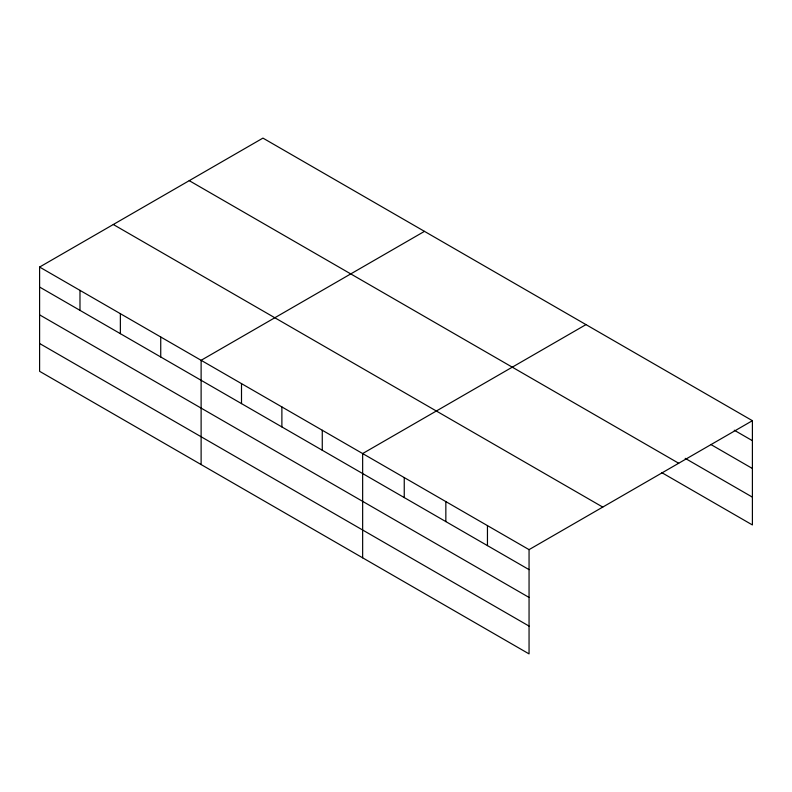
<?xml version="1.0" encoding="UTF-8"?>
<svg xmlns="http://www.w3.org/2000/svg" width="792" height="792" viewBox="0 0 792 792"><rect width="100%" height="100%" fill="white"/><g stroke="black" fill="none" stroke-linecap="round" stroke-linejoin="round"><path stroke-width="1.19" d="M529.056 597.435L529.056 549.638L39.6 267.053L39.6 371.309L529.056 653.895L529.056 597.435L39.6 314.85M661.726 472.596L752.4 524.947L752.4 420.691L262.944 138.105L39.6 267.053M424.462 231.363L201.119 360.31L201.119 464.558M585.981 324.611L362.647 453.559L362.647 557.816M529.056 549.638L752.4 420.691M734.263 430.214L752.4 440.689M710.8 444.47L752.4 468.498M685.189 458.34L752.4 497.138M189.239 180.655L678.694 463.251M113.305 224.502L602.762 507.088M39.6 287.041L529.056 569.636M39.6 343.5L529.056 626.086M487.456 525.621L487.456 545.609M445.846 501.603L445.846 521.591M404.247 477.576L404.247 497.574M322.265 430.244L322.265 450.242M281.883 406.93L281.883 426.928M241.501 383.615L241.501 403.613M160.736 336.996L160.736 356.984M120.364 313.682L120.364 333.67M79.982 290.367L79.982 310.355"/></g></svg>
